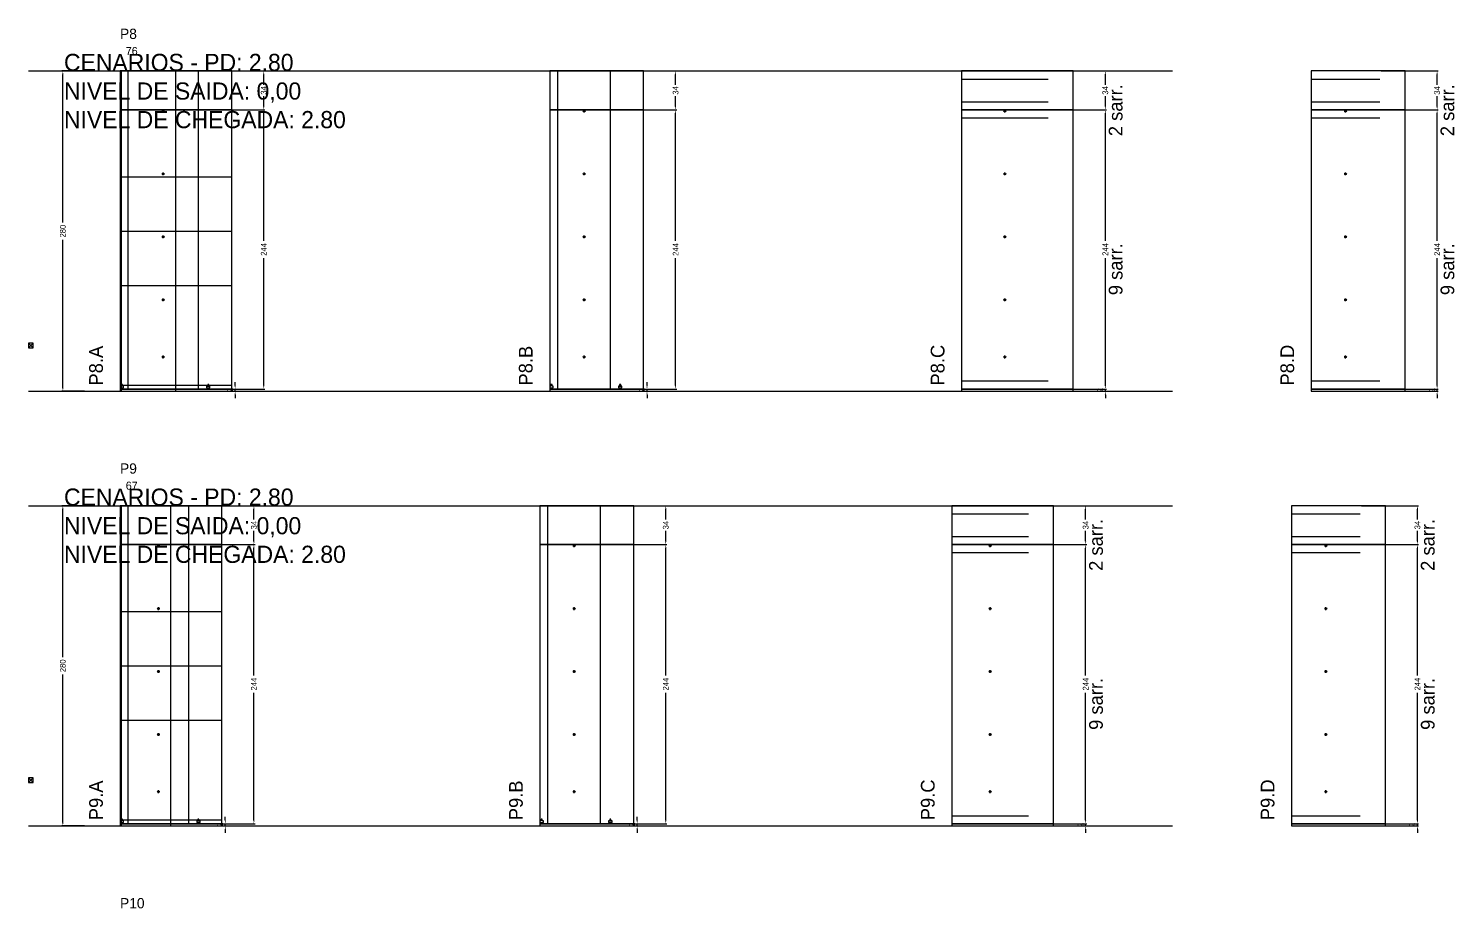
# Model space of a CAD drawing. Header units: centimetres. Extents: x -8500 to 4121, y -7606 to 295.
# Drawn here: x -7000 to -5754, y -3492 to -2723 of the extents above; entities that cross this region are included whole.
import ezdxf

# ---------------------------------------------------------------- set-up
doc = ezdxf.new("R2010")
doc.units = ezdxf.units.CM
doc.linetypes.add('DASHED', pattern=[2, -2])
for name, color, linetype in [('CHAPA', 140, 'Continuous'), ('COTA', 241, 'Continuous'), ('COTAS FURACAO', 16, 'Continuous'), ('Madeira', 30, 'Continuous'), ('MEIO_PONT', 160, 'Continuous'), ('NOMENCLATURA', 7, 'Continuous'), ('Nível', 160, 'Continuous'), ('Painéis', 200, 'Continuous'), ('Perfil Metálico', 150, 'Continuous'), ('SARR_2.2x7', 40, 'Continuous'), ('SARRAFO DE PRESSAO', 200, 'Continuous'), ('texto', 7, 'Continuous'), ('TEXTO_GERAL', 7, 'Continuous')]:
    doc.layers.add(name, color=color, linetype=linetype)
doc.dimstyles.new('PAINEL-NOVA', dxfattribs={"dimtxt": 5, "dimasz": 3, "dimexe": 1, "dimexo": 1, "dimgap": 1, "dimtad": 1, "dimcen": 2.5, "dimazin": 3, "dimtfac": 1, "dimtmove": 0, "dimatfit": 3})

# ---------------------------------------------------------------- blocks, each defined once
blk = doc.blocks.new('_CLOSEDFILLED')
at = {"color": 0, "linetype": 'BYBLOCK'}
blk.add_solid([(-1, 0.16), (0, 0), (-1, -0.16)], dxfattribs=at)
blk = doc.blocks.new('*D183')
for p, q in [((-6951, -2760), (-6971, -2760)), ((-6970, -2892.5), (-6970, -2763)), ((-6970, -3037), (-6970, -2907.5)), ((-6951, -3040), (-6971, -3040))]:
    blk.add_line(p, q)
at = {"layer": 'Defpoints'}
for p in [(-6950, -2760), (-6970, -3040), (-6950, -3040)]:
    blk.add_point(p, dxfattribs=at)
at = {"layer": 'COTA', "xscale": 3, "yscale": 3}
for p, rotation in [((-6970, -2760), 90), ((-6970, -3040), 270)]:
    blk.add_blockref('_CLOSEDFILLED', p, dxfattribs=dict(at, rotation=rotation))
at = {"layer": 'COTA', "insert": (-6970, -2900), "char_height": 5, "attachment_point": 5, "rotation": 90}
blk.add_mtext('280', dxfattribs=at)
blk = doc.blocks.new('MULDURA')
at = {"layer": 'Paineis'}
for p, q in [((0, 0), (4, 4)), ((4, 0), (0, 4))]:
    blk.add_line(p, q, dxfattribs=at)
blk.add_lwpolyline([(0, 0), (4, 0), (4, 4), (0, 4)], close=True, dxfattribs=at)
blk = doc.blocks.new('*D185')
for p, q in [((-6843.4, -2794), (-6793.4, -2794)), ((-6794.4, -2908.5), (-6794.4, -2797)), ((-6794.4, -3035), (-6794.4, -2923.5)), ((-6843.4, -3038), (-6793.4, -3038))]:
    blk.add_line(p, q)
at = {"layer": 'Defpoints'}
for p in [(-6844.4, -2794), (-6844.4, -3038), (-6794.4, -3038)]:
    blk.add_point(p, dxfattribs=at)
at = {"layer": 'COTA', "xscale": 3, "yscale": 3}
for p, rotation in [((-6794.4, -2794), 90), ((-6794.4, -3038), 270)]:
    blk.add_blockref('_CLOSEDFILLED', p, dxfattribs=dict(at, rotation=rotation))
at = {"layer": 'COTA', "insert": (-6794.4, -2916), "char_height": 5, "attachment_point": 5, "rotation": 90}
blk.add_mtext('244', dxfattribs=at)
blk = doc.blocks.new('*D186')
for p, q in [((-6843.4, -2760), (-6793.4, -2760)), ((-6794.4, -2772), (-6794.4, -2763)), ((-6794.4, -2791), (-6794.4, -2782)), ((-6843.4, -2794), (-6793.4, -2794))]:
    blk.add_line(p, q)
at = {"layer": 'Defpoints'}
for p in [(-6844.4, -2760), (-6844.4, -2794), (-6794.4, -2794)]:
    blk.add_point(p, dxfattribs=at)
at = {"layer": 'COTA', "xscale": 3, "yscale": 3}
for p, rotation in [((-6794.4, -2760), 90), ((-6794.4, -2794), 270)]:
    blk.add_blockref('_CLOSEDFILLED', p, dxfattribs=dict(at, rotation=rotation))
at = {"layer": 'COTA', "insert": (-6794.4, -2777), "char_height": 5, "attachment_point": 5, "rotation": 90}
blk.add_mtext('34', dxfattribs=at)
blk = doc.blocks.new('SLIPTEE')
at = {"layer": 'Paineis'}
blk.add_lwpolyline([(0, 0), (3, 0), (3, 1.5), (2, 1.5), (2, 3), (1, 3), (1, 1.5), (0, 1.5)], close=True, dxfattribs=at)
blk = doc.blocks.new('SLIPTDD')
at = {"layer": 'Paineis'}
blk.add_line((0, 1.5), (3, 1.5), dxfattribs=at)
blk.add_lwpolyline([(0, 0), (3, 0), (3, 1.5), (2, 1.5), (2, 3), (1, 3), (1, 1.5), (0, 1.5)], close=True, dxfattribs=at)
blk = doc.blocks.new('furacao')
at = {"layer": 'COTAS FURACAO'}
for p, q in [((-1.2, 0), (1.2, 0)), ((0, -1.2), (0, 1.2))]:
    blk.add_line(p, q, dxfattribs=at)
blk.add_circle((0, 0), 0.8, dxfattribs=at)
blk = doc.blocks.new('*D188')
for p, q in [((-6483.4, -2794), (-6433.4, -2794)), ((-6434.4, -2908.5), (-6434.4, -2797)), ((-6434.4, -3035), (-6434.4, -2923.5)), ((-6483.4, -3038), (-6433.4, -3038))]:
    blk.add_line(p, q)
at = {"layer": 'Defpoints'}
for p in [(-6484.4, -2794), (-6484.4, -3038), (-6434.4, -3038)]:
    blk.add_point(p, dxfattribs=at)
at = {"layer": 'COTA', "xscale": 3, "yscale": 3}
for p, rotation in [((-6434.4, -2794), 90), ((-6434.4, -3038), 270)]:
    blk.add_blockref('_CLOSEDFILLED', p, dxfattribs=dict(at, rotation=rotation))
at = {"layer": 'COTA', "insert": (-6434.4, -2916), "char_height": 5, "attachment_point": 5, "rotation": 90}
blk.add_mtext('244', dxfattribs=at)
blk = doc.blocks.new('*D189')
for p, q in [((-6483.4, -2760), (-6433.4, -2760)), ((-6434.4, -2772), (-6434.4, -2763)), ((-6434.4, -2791), (-6434.4, -2782)), ((-6483.4, -2794), (-6433.4, -2794))]:
    blk.add_line(p, q)
at = {"layer": 'Defpoints'}
for p in [(-6484.4, -2760), (-6484.4, -2794), (-6434.4, -2794)]:
    blk.add_point(p, dxfattribs=at)
at = {"layer": 'COTA', "xscale": 3, "yscale": 3}
for p, rotation in [((-6434.4, -2760), 90), ((-6434.4, -2794), 270)]:
    blk.add_blockref('_CLOSEDFILLED', p, dxfattribs=dict(at, rotation=rotation))
at = {"layer": 'COTA', "insert": (-6434.4, -2777), "char_height": 5, "attachment_point": 5, "rotation": 90}
blk.add_mtext('34', dxfattribs=at)
blk = doc.blocks.new('*D191')
for p, q in [((-6107.8, -2794), (-6057.8, -2794)), ((-6058.8, -2908.5), (-6058.8, -2797)), ((-6058.8, -3035), (-6058.8, -2923.5)), ((-6107.8, -3038), (-6057.8, -3038))]:
    blk.add_line(p, q)
at = {"layer": 'Defpoints'}
for p in [(-6108.8, -2794), (-6108.8, -3038), (-6058.8, -3038)]:
    blk.add_point(p, dxfattribs=at)
at = {"layer": 'COTA', "xscale": 3, "yscale": 3}
for p, rotation in [((-6058.8, -2794), 90), ((-6058.8, -3038), 270)]:
    blk.add_blockref('_CLOSEDFILLED', p, dxfattribs=dict(at, rotation=rotation))
at = {"layer": 'COTA', "insert": (-6058.8, -2916), "char_height": 5, "attachment_point": 5, "rotation": 90}
blk.add_mtext('244', dxfattribs=at)
blk = doc.blocks.new('*D192')
for p, q in [((-6107.8, -2760), (-6057.8, -2760)), ((-6058.8, -2772), (-6058.8, -2763)), ((-6058.8, -2791), (-6058.8, -2782)), ((-6107.8, -2794), (-6057.8, -2794))]:
    blk.add_line(p, q)
at = {"layer": 'Defpoints'}
for p in [(-6108.8, -2760), (-6108.8, -2794), (-6058.8, -2794)]:
    blk.add_point(p, dxfattribs=at)
at = {"layer": 'COTA', "xscale": 3, "yscale": 3}
for p, rotation in [((-6058.8, -2760), 90), ((-6058.8, -2794), 270)]:
    blk.add_blockref('_CLOSEDFILLED', p, dxfattribs=dict(at, rotation=rotation))
at = {"layer": 'COTA', "insert": (-6058.8, -2777), "char_height": 5, "attachment_point": 5, "rotation": 90}
blk.add_mtext('34', dxfattribs=at)
blk = doc.blocks.new('*D194')
for p, q in [((-5817.8, -2794), (-5767.8, -2794)), ((-5768.8, -2908.5), (-5768.8, -2797)), ((-5768.8, -3035), (-5768.8, -2923.5)), ((-5817.8, -3038), (-5767.8, -3038))]:
    blk.add_line(p, q)
at = {"layer": 'Defpoints'}
for p in [(-5818.8, -2794), (-5818.8, -3038), (-5768.8, -3038)]:
    blk.add_point(p, dxfattribs=at)
at = {"layer": 'COTA', "xscale": 3, "yscale": 3}
for p, rotation in [((-5768.8, -2794), 90), ((-5768.8, -3038), 270)]:
    blk.add_blockref('_CLOSEDFILLED', p, dxfattribs=dict(at, rotation=rotation))
at = {"layer": 'COTA', "insert": (-5768.8, -2916), "char_height": 5, "attachment_point": 5, "rotation": 90}
blk.add_mtext('244', dxfattribs=at)
blk = doc.blocks.new('*D195')
for p, q in [((-5817.8, -2760), (-5767.8, -2760)), ((-5768.8, -2772), (-5768.8, -2763)), ((-5768.8, -2791), (-5768.8, -2782)), ((-5817.8, -2794), (-5767.8, -2794))]:
    blk.add_line(p, q)
at = {"layer": 'Defpoints'}
for p in [(-5818.8, -2760), (-5818.8, -2794), (-5768.8, -2794)]:
    blk.add_point(p, dxfattribs=at)
at = {"layer": 'COTA', "xscale": 3, "yscale": 3}
for p, rotation in [((-5768.8, -2760), 90), ((-5768.8, -2794), 270)]:
    blk.add_blockref('_CLOSEDFILLED', p, dxfattribs=dict(at, rotation=rotation))
at = {"layer": 'COTA', "insert": (-5768.8, -2777), "char_height": 5, "attachment_point": 5, "rotation": 90}
blk.add_mtext('34', dxfattribs=at)
blk = doc.blocks.new('*D209')
for p, q in [((-6951, -3140), (-6971, -3140)), ((-6970, -3272.5), (-6970, -3143)), ((-6970, -3417), (-6970, -3287.5)), ((-6951, -3420), (-6971, -3420))]:
    blk.add_line(p, q)
at = {"layer": 'Defpoints'}
for p in [(-6950, -3140), (-6970, -3420), (-6950, -3420)]:
    blk.add_point(p, dxfattribs=at)
at = {"layer": 'COTA', "xscale": 3, "yscale": 3}
for p, rotation in [((-6970, -3140), 90), ((-6970, -3420), 270)]:
    blk.add_blockref('_CLOSEDFILLED', p, dxfattribs=dict(at, rotation=rotation))
at = {"layer": 'COTA', "insert": (-6970, -3280), "char_height": 5, "attachment_point": 5, "rotation": 90}
blk.add_mtext('280', dxfattribs=at)
blk = doc.blocks.new('*D211')
for p, q in [((-6852, -3174), (-6802, -3174)), ((-6803, -3288.5), (-6803, -3177)), ((-6803, -3415), (-6803, -3303.5)), ((-6852, -3418), (-6802, -3418))]:
    blk.add_line(p, q)
at = {"layer": 'Defpoints'}
for p in [(-6853, -3174), (-6853, -3418), (-6803, -3418)]:
    blk.add_point(p, dxfattribs=at)
at = {"layer": 'COTA', "xscale": 3, "yscale": 3}
for p, rotation in [((-6803, -3174), 90), ((-6803, -3418), 270)]:
    blk.add_blockref('_CLOSEDFILLED', p, dxfattribs=dict(at, rotation=rotation))
at = {"layer": 'COTA', "insert": (-6803, -3296), "char_height": 5, "attachment_point": 5, "rotation": 90}
blk.add_mtext('244', dxfattribs=at)
blk = doc.blocks.new('*D212')
for p, q in [((-6852, -3140), (-6802, -3140)), ((-6803, -3152), (-6803, -3143)), ((-6803, -3171), (-6803, -3162)), ((-6852, -3174), (-6802, -3174))]:
    blk.add_line(p, q)
at = {"layer": 'Defpoints'}
for p in [(-6853, -3140), (-6853, -3174), (-6803, -3174)]:
    blk.add_point(p, dxfattribs=at)
at = {"layer": 'COTA', "xscale": 3, "yscale": 3}
for p, rotation in [((-6803, -3140), 90), ((-6803, -3174), 270)]:
    blk.add_blockref('_CLOSEDFILLED', p, dxfattribs=dict(at, rotation=rotation))
at = {"layer": 'COTA', "insert": (-6803, -3157), "char_height": 5, "attachment_point": 5, "rotation": 90}
blk.add_mtext('34', dxfattribs=at)
blk = doc.blocks.new('*D214')
for p, q in [((-6492, -3174), (-6442, -3174)), ((-6443, -3288.5), (-6443, -3177)), ((-6443, -3415), (-6443, -3303.5)), ((-6492, -3418), (-6442, -3418))]:
    blk.add_line(p, q)
at = {"layer": 'Defpoints'}
for p in [(-6493, -3174), (-6493, -3418), (-6443, -3418)]:
    blk.add_point(p, dxfattribs=at)
at = {"layer": 'COTA', "xscale": 3, "yscale": 3}
for p, rotation in [((-6443, -3174), 90), ((-6443, -3418), 270)]:
    blk.add_blockref('_CLOSEDFILLED', p, dxfattribs=dict(at, rotation=rotation))
at = {"layer": 'COTA', "insert": (-6443, -3296), "char_height": 5, "attachment_point": 5, "rotation": 90}
blk.add_mtext('244', dxfattribs=at)
blk = doc.blocks.new('*D215')
for p, q in [((-6492, -3140), (-6442, -3140)), ((-6443, -3152), (-6443, -3143)), ((-6443, -3171), (-6443, -3162)), ((-6492, -3174), (-6442, -3174))]:
    blk.add_line(p, q)
at = {"layer": 'Defpoints'}
for p in [(-6493, -3140), (-6493, -3174), (-6443, -3174)]:
    blk.add_point(p, dxfattribs=at)
at = {"layer": 'COTA', "xscale": 3, "yscale": 3}
for p, rotation in [((-6443, -3140), 90), ((-6443, -3174), 270)]:
    blk.add_blockref('_CLOSEDFILLED', p, dxfattribs=dict(at, rotation=rotation))
at = {"layer": 'COTA', "insert": (-6443, -3157), "char_height": 5, "attachment_point": 5, "rotation": 90}
blk.add_mtext('34', dxfattribs=at)
blk = doc.blocks.new('*D217')
for p, q in [((-6125, -3174), (-6075, -3174)), ((-6076, -3288.5), (-6076, -3177)), ((-6076, -3415), (-6076, -3303.5)), ((-6125, -3418), (-6075, -3418))]:
    blk.add_line(p, q)
at = {"layer": 'Defpoints'}
for p in [(-6126, -3174), (-6126, -3418), (-6076, -3418)]:
    blk.add_point(p, dxfattribs=at)
at = {"layer": 'COTA', "xscale": 3, "yscale": 3}
for p, rotation in [((-6076, -3174), 90), ((-6076, -3418), 270)]:
    blk.add_blockref('_CLOSEDFILLED', p, dxfattribs=dict(at, rotation=rotation))
at = {"layer": 'COTA', "insert": (-6076, -3296), "char_height": 5, "attachment_point": 5, "rotation": 90}
blk.add_mtext('244', dxfattribs=at)
blk = doc.blocks.new('*D218')
for p, q in [((-6125, -3140), (-6075, -3140)), ((-6076, -3152), (-6076, -3143)), ((-6076, -3171), (-6076, -3162)), ((-6125, -3174), (-6075, -3174))]:
    blk.add_line(p, q)
at = {"layer": 'Defpoints'}
for p in [(-6126, -3140), (-6126, -3174), (-6076, -3174)]:
    blk.add_point(p, dxfattribs=at)
at = {"layer": 'COTA', "xscale": 3, "yscale": 3}
for p, rotation in [((-6076, -3140), 90), ((-6076, -3174), 270)]:
    blk.add_blockref('_CLOSEDFILLED', p, dxfattribs=dict(at, rotation=rotation))
at = {"layer": 'COTA', "insert": (-6076, -3157), "char_height": 5, "attachment_point": 5, "rotation": 90}
blk.add_mtext('34', dxfattribs=at)
blk = doc.blocks.new('*D220')
for p, q in [((-5835, -3174), (-5785, -3174)), ((-5786, -3288.5), (-5786, -3177)), ((-5786, -3415), (-5786, -3303.5)), ((-5835, -3418), (-5785, -3418))]:
    blk.add_line(p, q)
at = {"layer": 'Defpoints'}
for p in [(-5836, -3174), (-5836, -3418), (-5786, -3418)]:
    blk.add_point(p, dxfattribs=at)
at = {"layer": 'COTA', "xscale": 3, "yscale": 3}
for p, rotation in [((-5786, -3174), 90), ((-5786, -3418), 270)]:
    blk.add_blockref('_CLOSEDFILLED', p, dxfattribs=dict(at, rotation=rotation))
at = {"layer": 'COTA', "insert": (-5786, -3296), "char_height": 5, "attachment_point": 5, "rotation": 90}
blk.add_mtext('244', dxfattribs=at)
blk = doc.blocks.new('*D221')
for p, q in [((-5835, -3140), (-5785, -3140)), ((-5786, -3152), (-5786, -3143)), ((-5786, -3171), (-5786, -3162)), ((-5835, -3174), (-5785, -3174))]:
    blk.add_line(p, q)
at = {"layer": 'Defpoints'}
for p in [(-5836, -3140), (-5836, -3174), (-5786, -3174)]:
    blk.add_point(p, dxfattribs=at)
at = {"layer": 'COTA', "xscale": 3, "yscale": 3}
for p, rotation in [((-5786, -3140), 90), ((-5786, -3174), 270)]:
    blk.add_blockref('_CLOSEDFILLED', p, dxfattribs=dict(at, rotation=rotation))
at = {"layer": 'COTA', "insert": (-5786, -3157), "char_height": 5, "attachment_point": 5, "rotation": 90}
blk.add_mtext('34', dxfattribs=at)

msp = doc.modelspace()

# ---------------------------------------------------------------- linework, layer by layer
at = {"layer": 'CHAPA'}
for points in [[(-6920, -3040), (-6918.8, -3040), (-6918.8, -2760), (-6920, -2760)], [(-6920, -3420), (-6918.8, -3420), (-6918.8, -3140), (-6920, -3140)]]:
    msp.add_lwpolyline(points, close=True, dxfattribs=at)
at = {"layer": 'Madeira'}
for points in [[(-6920, -2852.4), (-6822.4, -2852.4)], [(-6920, -2947.6), (-6822.4, -2947.6)], [(-6920, -3232.4), (-6831, -3232.4)], [(-6920, -3327.6), (-6831, -3327.6)]]:
    msp.add_lwpolyline(points, dxfattribs=at)
at = {"layer": 'MEIO_PONT'}
for points in [[(-6920, -2900), (-6822.4, -2900)], [(-6920, -3280), (-6831, -3280)]]:
    msp.add_lwpolyline(points, dxfattribs=at)
at = {"layer": 'Nível', "linetype": 'DASHED'}
for points in [[(-7000, -2760), (-6000, -2760)], [(-7000, -3040), (-6000, -3040)], [(-7000, -3140), (-6000, -3140)], [(-7000, -3420), (-6000, -3420)]]:
    msp.add_lwpolyline(points, dxfattribs=at)
at = {"layer": 'Painéis'}
for points in [[(-6920, -2794), (-6822.4, -2794), (-6822.4, -2760), (-6920, -2760)], [(-6920, -3040), (-6822.4, -3040), (-6822.4, -2760), (-6920, -2760)], [(-6544.4, -2794), (-6462.4, -2794), (-6462.4, -2760), (-6544.4, -2760)], [(-6184.4, -2794), (-6086.8, -2794), (-6086.8, -2760), (-6184.4, -2760)], [(-5878.8, -2794), (-5796.8, -2794), (-5796.8, -2760), (-5878.8, -2760)], [(-6920, -3038), (-6822.4, -3038), (-6822.4, -2794), (-6920, -2794)], [(-6544.4, -3038), (-6462.4, -3038), (-6462.4, -2794), (-6544.4, -2794)], [(-6184.4, -3038), (-6086.8, -3038), (-6086.8, -2794), (-6184.4, -2794)], [(-5878.8, -3038), (-5796.8, -3038), (-5796.8, -2794), (-5878.8, -2794)], [(-6920, -3040), (-6822.4, -3040), (-6822.4, -3038), (-6920, -3038)], [(-6544.4, -3040), (-6462.4, -3040), (-6462.4, -3038), (-6544.4, -3038)], [(-6184.4, -3040), (-6086.8, -3040), (-6086.8, -3038), (-6184.4, -3038)], [(-5878.8, -3040), (-5796.8, -3040), (-5796.8, -3038), (-5878.8, -3038)], [(-6920, -3174), (-6831, -3174), (-6831, -3140), (-6920, -3140)], [(-6920, -3420), (-6831, -3420), (-6831, -3140), (-6920, -3140)], [(-6553, -3174), (-6471, -3174), (-6471, -3140), (-6553, -3140)], [(-6193, -3174), (-6104, -3174), (-6104, -3140), (-6193, -3140)], [(-5896, -3174), (-5814, -3174), (-5814, -3140), (-5896, -3140)], [(-6920, -3418), (-6831, -3418), (-6831, -3174), (-6920, -3174)], [(-6553, -3418), (-6471, -3418), (-6471, -3174), (-6553, -3174)], [(-6193, -3418), (-6104, -3418), (-6104, -3174), (-6193, -3174)], [(-5896, -3418), (-5814, -3418), (-5814, -3174), (-5896, -3174)], [(-6920, -3420), (-6831, -3420), (-6831, -3418), (-6920, -3418)], [(-6553, -3420), (-6471, -3420), (-6471, -3418), (-6553, -3418)], [(-6193, -3420), (-6104, -3420), (-6104, -3418), (-6193, -3418)], [(-5896, -3420), (-5814, -3420), (-5814, -3418), (-5896, -3418)]]:
    msp.add_lwpolyline(points, close=True, dxfattribs=at)
at = {"layer": 'Perfil Metálico'}
for p, q in [((-6871.2, -3040), (-6871.2, -2760)), ((-6875.5, -3420), (-6875.5, -3140))]:
    msp.add_line(p, q, dxfattribs=at)
at = {"layer": 'SARR_2.2x7'}
for points in [[(-6913, -2794), (-6913, -2760)], [(-6851.4, -2794), (-6851.4, -2760)], [(-6537.4, -2794), (-6537.4, -2760)], [(-6491.4, -2794), (-6491.4, -2760)], [(-6184.4, -2767), (-6108.8, -2767)], [(-5878.8, -2767), (-5818.8, -2767)], [(-6184.4, -2787), (-6108.8, -2787)], [(-5878.8, -2787), (-5818.8, -2787)], [(-6184.4, -2801), (-6108.8, -2801)], [(-5878.8, -2801), (-5818.8, -2801)], [(-6184.4, -3031), (-6108.8, -3031)], [(-5878.8, -3031), (-5818.8, -3031)], [(-6913, -3174), (-6913, -3140)], [(-6860, -3174), (-6860, -3140)], [(-6546, -3174), (-6546, -3140)], [(-6500, -3174), (-6500, -3140)], [(-6193, -3147), (-6126, -3147)], [(-5896, -3147), (-5836, -3147)], [(-6193, -3167), (-6126, -3167)], [(-5896, -3167), (-5836, -3167)], [(-6193, -3181), (-6126, -3181)], [(-5896, -3181), (-5836, -3181)], [(-6193, -3411), (-6126, -3411)], [(-5896, -3411), (-5836, -3411)]]:
    msp.add_lwpolyline(points, dxfattribs=at)
at = {"layer": 'SARR_2.2x7', "linetype": 'DASHED'}
for points in [[(-6913, -3038), (-6913, -2794)], [(-6851.4, -3038), (-6851.4, -2794)], [(-6537.4, -3038), (-6537.4, -2794)], [(-6491.4, -3038), (-6491.4, -2794)], [(-6913, -3418), (-6913, -3174)], [(-6860, -3418), (-6860, -3174)], [(-6546, -3418), (-6546, -3174)], [(-6500, -3418), (-6500, -3174)]]:
    msp.add_lwpolyline(points, dxfattribs=at)
at = {"layer": 'SARRAFO DE PRESSAO'}
for points in [[(-6920, -3040), (-6822.4, -3040), (-6822.4, -3035), (-6920, -3035)], [(-6920, -3420), (-6831, -3420), (-6831, -3415), (-6920, -3415)]]:
    msp.add_lwpolyline(points, close=True, dxfattribs=at)

# ---------------------------------------------------------------- block references
at = {"layer": 'COTA'}
for name, p in [('furacao', (-6882.2, -2795)), ('furacao', (-6514.4, -2795)), ('furacao', (-6146.6, -2795)), ('furacao', (-5848.8, -2795)), ('furacao', (-6882.2, -2850)), ('furacao', (-6514.4, -2850)), ('furacao', (-6146.6, -2850)), ('furacao', (-5848.8, -2850)), ('furacao', (-6882.2, -2905)), ('furacao', (-6514.4, -2905)), ('furacao', (-6146.6, -2905)), ('furacao', (-5848.8, -2905)), ('furacao', (-6882.2, -2960)), ('furacao', (-6514.4, -2960)), ('furacao', (-6146.6, -2960)), ('furacao', (-5848.8, -2960)), ('MULDURA', (-7000, -3002)), ('furacao', (-6882.2, -3010)), ('furacao', (-6514.4, -3010)), ('furacao', (-6146.6, -3010)), ('furacao', (-5848.8, -3010)), ('SLIPTEE', (-6920, -3037)), ('SLIPTDD', (-6844.4, -3037)), ('SLIPTEE', (-6544.4, -3037)), ('SLIPTDD', (-6484.4, -3037)), ('furacao', (-6886.5, -3175)), ('furacao', (-6523, -3175)), ('furacao', (-6159.5, -3175)), ('furacao', (-5866, -3175)), ('furacao', (-6886.5, -3230)), ('furacao', (-6523, -3230)), ('furacao', (-6159.5, -3230)), ('furacao', (-5866, -3230)), ('furacao', (-6886.5, -3285)), ('furacao', (-6523, -3285)), ('furacao', (-6159.5, -3285)), ('furacao', (-5866, -3285)), ('furacao', (-6886.5, -3340)), ('furacao', (-6523, -3340)), ('furacao', (-6159.5, -3340)), ('furacao', (-5866, -3340)), ('MULDURA', (-7000, -3382)), ('furacao', (-6886.5, -3390)), ('furacao', (-6523, -3390)), ('furacao', (-6159.5, -3390)), ('furacao', (-5866, -3390)), ('SLIPTEE', (-6920, -3417)), ('SLIPTDD', (-6853, -3417)), ('SLIPTEE', (-6553, -3417)), ('SLIPTDD', (-6493, -3417))]:
    msp.add_blockref(name, p, dxfattribs=at)

# ---------------------------------------------------------------- texts
at = {"layer": 'NOMENCLATURA'}
for s, p in [('CENARIOS - PD: 2.80', (-6969, -2760)), ('NIVEL DE SAIDA: 0,00', (-6969, -2785)), ('NIVEL DE CHEGADA: 2.80', (-6969, -2810)), ('CENARIOS - PD: 2.80', (-6969, -3140)), ('NIVEL DE SAIDA: 0,00', (-6969, -3165)), ('NIVEL DE CHEGADA: 2.80', (-6969, -3190))]:
    msp.add_text(s, height=15, dxfattribs=at).set_placement(p)
for s, p in [('2 sarr.', (-6043.8, -2817)), ('2 sarr.', (-5753.8, -2817)), ('9 sarr.', (-6043.8, -2956)), ('9 sarr.', (-5753.8, -2956)), ('P8.A', (-6935, -3035)), ('P8.B', (-6559.4, -3035)), ('P8.C', (-6199.4, -3035)), ('P8.D', (-5893.8, -3035)), ('2 sarr.', (-6061, -3197)), ('2 sarr.', (-5771, -3197)), ('9 sarr.', (-6061, -3336)), ('9 sarr.', (-5771, -3336)), ('P9.A', (-6935, -3415)), ('P9.B', (-6568, -3415)), ('P9.C', (-6208, -3415)), ('P9.D', (-5911, -3415))]:
    msp.add_text(s, height=12, rotation=90, dxfattribs=at).set_placement(p)
at = {"layer": 'texto'}
for s, p in [('76', (-6915, -2746)), ('67', (-6915, -3126))]:
    msp.add_text(s, height=7, dxfattribs=at).set_placement(p)
at = {"layer": 'TEXTO_GERAL'}
for s, p in [('P8', (-6920, -2732)), ('P9', (-6920, -3112)), ('P10', (-6920, -3492))]:
    msp.add_text(s, height=9, dxfattribs=at).set_placement(p)

# ---------------------------------------------------------------- dimensions: what is measured, and where the dimension line sits
at = {"layer": 'COTA'}
for base, p1, p2, picture, middle in [((-6970, -3040), (-6950, -3040), (-6950, -2760), '*D183', (-6970, -2900)), ((-6794.4, -2794), (-6844.4, -2794), (-6844.4, -2760), '*D186', (-6794.4, -2777)), ((-6434.4, -2794), (-6484.4, -2794), (-6484.4, -2760), '*D189', (-6434.4, -2777)), ((-6058.8, -2794), (-6108.8, -2794), (-6108.8, -2760), '*D192', (-6058.8, -2777)), ((-5768.8, -2794), (-5818.8, -2794), (-5818.8, -2760), '*D195', (-5768.8, -2777)), ((-6794.4, -3038), (-6844.4, -3038), (-6844.4, -2794), '*D185', (-6794.4, -2916)), ((-6434.4, -3038), (-6484.4, -3038), (-6484.4, -2794), '*D188', (-6434.4, -2916)), ((-6058.8, -3038), (-6108.8, -3038), (-6108.8, -2794), '*D191', (-6058.8, -2916)), ((-5768.8, -3038), (-5818.8, -3038), (-5818.8, -2794), '*D194', (-5768.8, -2916)), ((-6970, -3420), (-6950, -3420), (-6950, -3140), '*D209', (-6970, -3280)), ((-6803, -3174), (-6853, -3174), (-6853, -3140), '*D212', (-6803, -3157)), ((-6443, -3174), (-6493, -3174), (-6493, -3140), '*D215', (-6443, -3157)), ((-6076, -3174), (-6126, -3174), (-6126, -3140), '*D218', (-6076, -3157)), ((-5786, -3174), (-5836, -3174), (-5836, -3140), '*D221', (-5786, -3157)), ((-6803, -3418), (-6853, -3418), (-6853, -3174), '*D211', (-6803, -3296)), ((-6443, -3418), (-6493, -3418), (-6493, -3174), '*D214', (-6443, -3296)), ((-6076, -3418), (-6126, -3418), (-6126, -3174), '*D217', (-6076, -3296)), ((-5786, -3418), (-5836, -3418), (-5836, -3174), '*D220', (-5786, -3296))]:
    dim = msp.add_linear_dim(base=base, p1=p1, p2=p2, angle=90, dimstyle='PAINEL-NOVA', dxfattribs=at)
    dim.commit()
    dim.dimension.update_dxf_attribs({"geometry": picture, "text_midpoint": middle})
for base, p1, p2 in [((-6819.4, -3040), (-6844.4, -3040), (-6844.4, -3038)), ((-6459.4, -3040), (-6484.4, -3040), (-6484.4, -3038)), ((-6058.8, -3040), (-6108.8, -3040), (-6108.8, -3038)), ((-5768.8, -3040), (-5818.8, -3040), (-5818.8, -3038)), ((-6828, -3420), (-6853, -3420), (-6853, -3418)), ((-6468, -3420), (-6493, -3420), (-6493, -3418)), ((-6076, -3420), (-6126, -3420), (-6126, -3418)), ((-5786, -3420), (-5836, -3420), (-5836, -3418))]:
    msp.add_linear_dim(base=base, p1=p1, p2=p2, angle=90, dimstyle='PAINEL-NOVA', dxfattribs=at).render()

doc.saveas('drawing.dxf')
